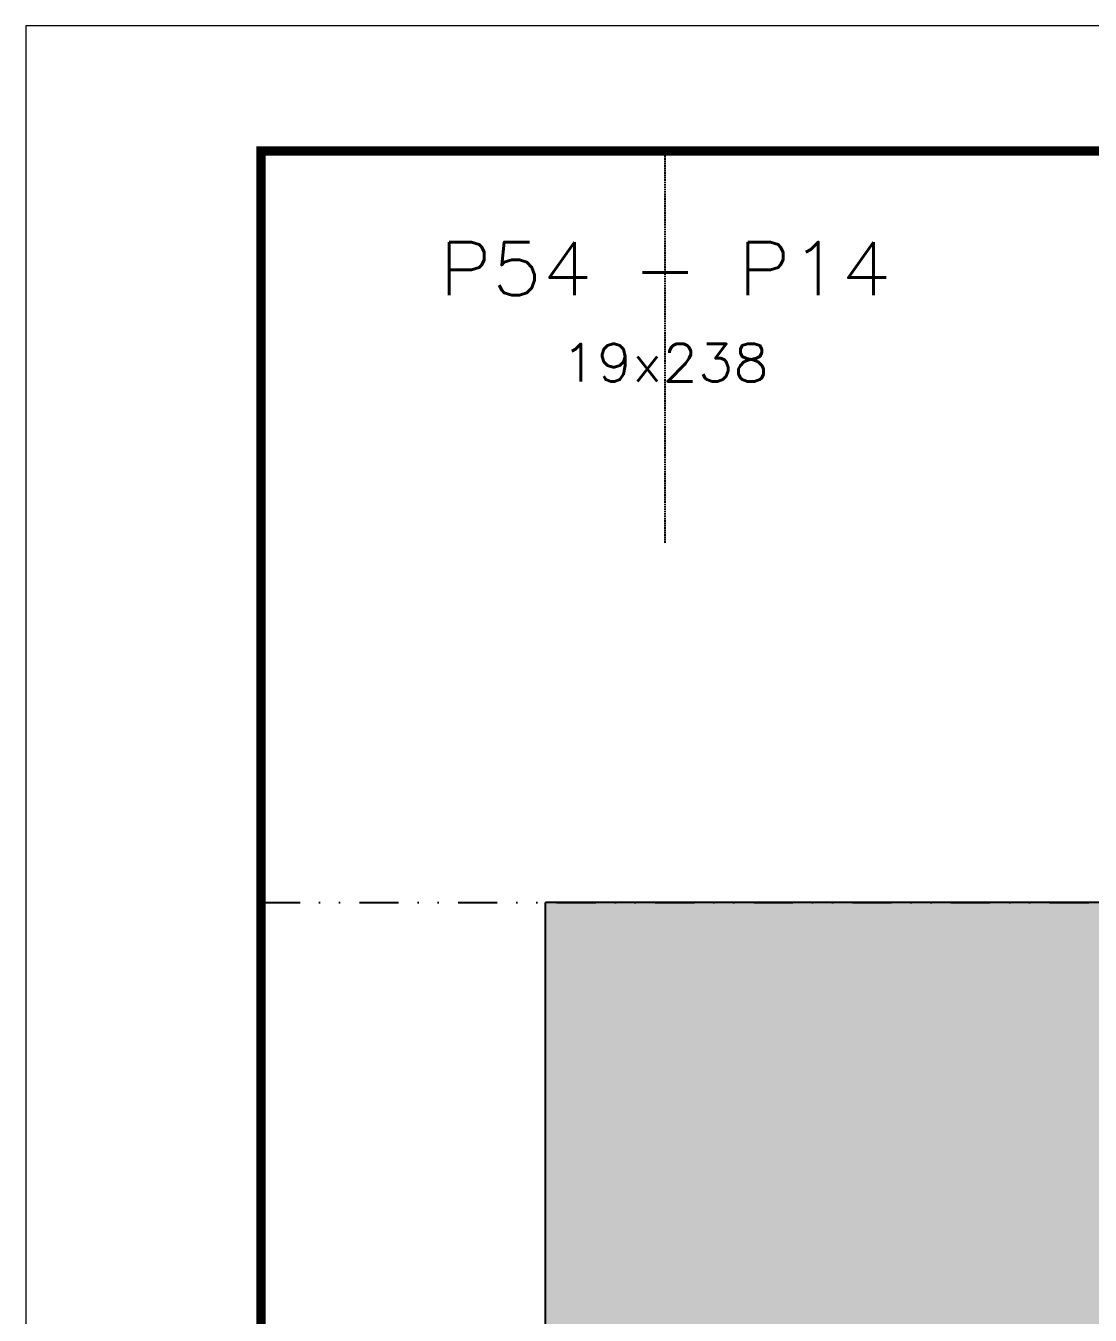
# Model space of a CAD drawing. Extents: x 14400 to 27878, y -21631 to 6985.
# Drawn here: x 17597 to 17936.6, y 4276.1 to 4687.6 of the extents above; entities that cross this region are included whole.
import ezdxf
from ezdxf.enums import TextEntityAlignment as Align

# ---------------------------------------------------------------- set-up
doc = ezdxf.new("R2010")
doc.units = 0
for name, pattern in [('DASHED', [0.75, 0.5, -0.25]), ('DIVIDE2', [0.625, 0.25, -0.125, 0, -0.125, 0, -0.125]), ('HIDDEN', [0.375, 0.25, -0.125])]:
    doc.linetypes.add(name, pattern=pattern)
for name, color, linetype in [('COTA', 241, 'Continuous'), ('Nível', 160, 'Continuous'), ('Texto de Titulo', 7, 'Continuous'), ('Texto Qtd Sarr', 242, 'Continuous')]:
    doc.layers.add(name, color=color, linetype=linetype)
for name, color, linetype, lineweight in [('Folhas', 255, 'Continuous', 9), ('SARRAFO DE PRESSAO', 251, 'DASHED', 9), ('Texto Seção', 7, 'Continuous', 15)]:
    doc.layers.add(name, color=color, linetype=linetype, lineweight=lineweight)
doc.styles.add('ROMANS', font='romans.shx')

# ---------------------------------------------------------------- blocks, each defined once
blk = doc.blocks.new('9999999999')
at = {"layer": 'Folhas'}
blk.add_lwpolyline([(98138.98, 34190.21), (99623.98, 34190.21), (99623.98, 35240.21), (98138.98, 35240.21)], close=True, dxfattribs=at)
at = {"layer": 'Folhas', "color": 30, "const_width": 3}
blk.add_lwpolyline([(98213.98, 34230.21), (99583.98, 34230.21), (99583.98, 35200.21), (98213.98, 35200.21)], close=True, dxfattribs=at)
blk = doc.blocks.new('titulo1')
at = {"layer": 'Defpoints', "color": 252, "linetype": 'HIDDEN', "ltscale": 2}
blk.add_line((0, 0), (0, 125), dxfattribs=at)
at = {"layer": 'Defpoints', "style": 'ROMANS', "oblique": 15}
blk.add_attdef('FOLHA', text='', height=10, dxfattribs=at).set_placement((0, 15.58), align=Align.MIDDLE_CENTER)
at = {"layer": 'Texto Qtd Sarr', "color": 3, "style": 'ROMANS', "oblique": 15}
for tag, height, p in [('TITULO', 17, (0, 71.45)), ('SEÇÃO', 12, (0, 41.55))]:
    blk.add_attdef(tag, text='', height=height, dxfattribs=at).set_placement(p, align=Align.MIDDLE_CENTER)

msp = doc.modelspace()

# ---------------------------------------------------------------- hatches: boundary and pattern name
at = {"layer": 'COTA'}
h = msp.add_hatch(dxfattribs=at)
h.set_pattern_fill('AR-CONC', color=256, scale=0.03)
h.paths.add_polyline_path([(17762.76, 4407.86), (17762.76, 4240.86), (18022.76, 4240.86), (18022.76, 4393.86), (17947.76, 4393.86), (17947.76, 4407.86)])

# ---------------------------------------------------------------- linework, layer by layer
at = {"layer": 'COTA', "linetype": 'ByBlock'}
for p in [(17947.76, 4407.86), (17762.76, 4240.86)]:
    msp.add_line(p, (17762.76, 4407.86), dxfattribs=at)
at = {"layer": 'Nível', "color": 4, "linetype": 'DIVIDE2', "ltscale": 50}
msp.add_line((17671.97, 4407.86), (19041.97, 4407.86), dxfattribs=at)

# ---------------------------------------------------------------- block references
at = {"layer": 'SARRAFO DE PRESSAO', "color": 6, "linetype": 'ByBlock'}
msp.add_blockref('9999999999', (-80542.01, -30552.63), dxfattribs=at)
at = {"layer": 'Texto Seção'}
ref = msp.add_blockref('titulo1', (17800.92, 4522.58), dxfattribs=at)
ref.add_attrib('TITULO', 'P54 - P14', dxfattribs={"layer": 'Texto de Titulo', "color": 7, "height": 17, "style": 'ROMANS', "width": 1.1}).set_placement((17800.92, 4610.08), align=Align.MIDDLE_CENTER)
ref.add_attrib('SEÇÃO', '19x238', dxfattribs={"layer": 'Texto de Titulo', "color": 7, "height": 12, "style": 'ROMANS', "width": 1.1}).set_placement((17800.92, 4580.08), align=Align.MIDDLE_CENTER)

doc.saveas('drawing.dxf')
